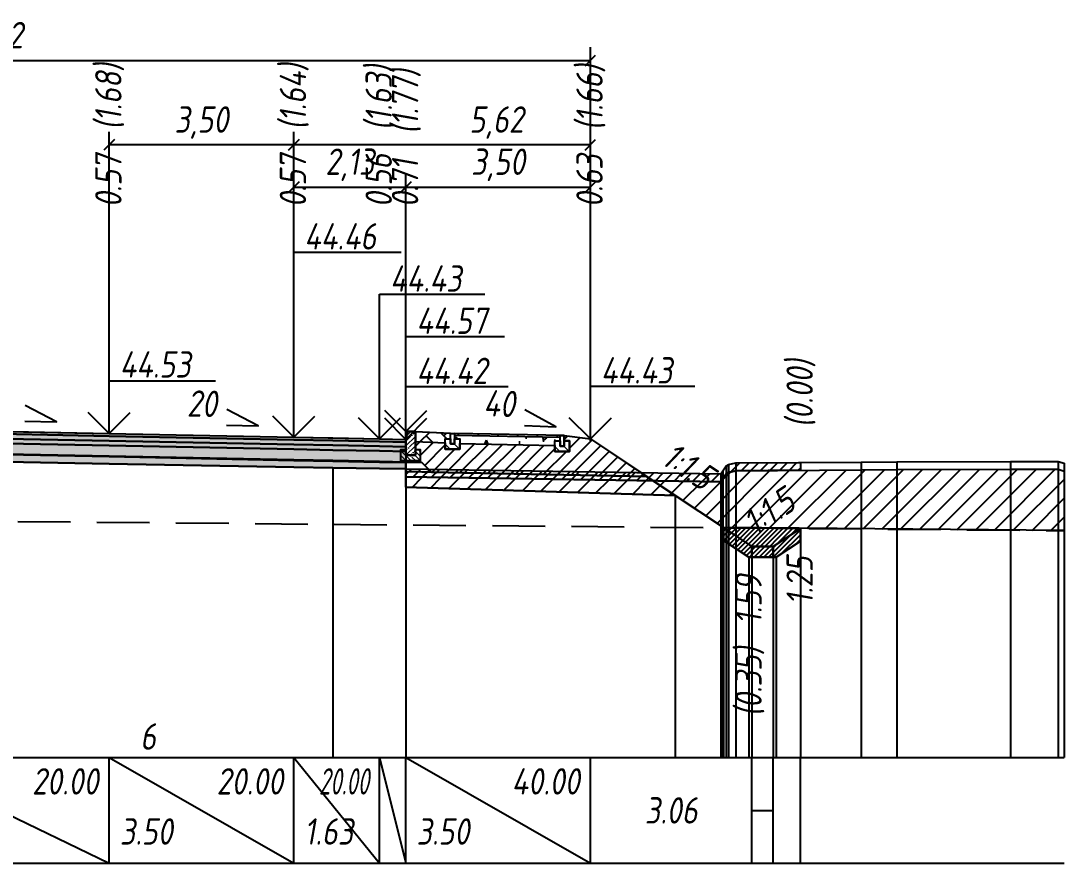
# Model space of a CAD drawing. Extents: x -717 to 1451, y -133302 to 233.
# Drawn here: x 186.2 to 285.1, y -113867 to -113787.2 of the extents above; entities that cross this region are included whole.
import ezdxf
from ezdxf.enums import TextEntityAlignment as Align

# ---------------------------------------------------------------- set-up
doc = ezdxf.new("R2010")
doc.units = 0
doc.linetypes.add('штриховая', pattern=[0.75, 0.5, -0.25])
for name, color, linetype in [('Интерполированный поперечник', 2, 'Continuous'), ('КОД_399', 252, 'Continuous'), ('Код_514', 1, 'Continuous'), ('Контур_0', 7, 'Continuous'), ('Контур_2660', 7, 'Continuous'), ('Контур_2665', 7, 'Continuous'), ('Контур_400', 7, 'Continuous'), ('Контур_508', 7, 'Continuous'), ('Контур_512', 7, 'Continuous'), ('Контур_513', 7, 'Continuous'), ('Красный поперечник', 1, 'Continuous'), ('Объём_2501', 7, 'Continuous'), ('Объём_2650', 7, 'Continuous'), ('Объём_2660', 7, 'Continuous'), ('Объём_2661', 7, 'Continuous'), ('Объём_2663', 7, 'Continuous'), ('Объём_2664', 7, 'Continuous'), ('Объём_2665', 7, 'Continuous'), ('Объём_2666', 7, 'Continuous'), ('Откосы', 7, 'Continuous'), ('Отметки покрытия', 7, 'Continuous'), ('Рабочие отметки', 7, 'Continuous'), ('Рабочие отметки доп.', 7, 'Continuous'), ('Слои выравнивания', 7, 'Continuous'), ('Таблица', 7, 'Continuous'), ('Уклоны проезжей части', 7, 'Continuous'), ('Черный поперечник', 3, 'Continuous')]:
    doc.layers.add(name, color=color, linetype=linetype)
for name, color, linetype, true_color in [('Контур_2540', 2, 'Continuous', 0xffff00), ('Контур_2562', 3, 'Continuous', 0x00ff00), ('Контур_2570', 7, 'Continuous', 0x80ff00), ('Контур_2583', 3, 'Continuous', 0x00ff00), ('Контур_2584', 3, 'Continuous', 0x00ff00), ('Контур_2725', 7, 'Continuous', 0x323232), ('Контур_2736', 4, 'Continuous', 0x00ffff), ('Контур_2737', 4, 'Continuous', 0x00ffff), ('Контур_2738', 4, 'Continuous', 0x00ffff), ('Контур_2739', 4, 'Continuous', 0x00ffff), ('Контур_2741', 4, 'Continuous', 0x00ffff), ('Контур_2742', 4, 'Continuous', 0x00ffff), ('Контур_2743', 4, 'Continuous', 0x00ffff), ('Контур_2744', 7, 'Continuous', 0xa4ffff), ('Контур_2745', 7, 'Continuous', 0xa4ffff), ('Контур_2747', 4, 'Continuous', 0x00ffff), ('Контур_2748', 4, 'Continuous', 0x00ffff), ('Контур_2749', 4, 'Continuous', 0x00ffff), ('Контур_2750', 4, 'Continuous', 0x00ffff), ('Контур_2751', 4, 'Continuous', 0x00ffff), ('Контур_2752', 4, 'Continuous', 0x00ffff), ('Контур_2760', 7, 'Continuous', 0x323232), ('Контур_2761', 7, 'Continuous', 0x323232), ('Контур_2762', 7, 'Continuous', 0x323232), ('Контур_2763', 7, 'Continuous', 0x323232), ('Контур_2764', 7, 'Continuous', 0x323232), ('Контур_2765', 7, 'Continuous', 0x323232), ('Контур_402', 7, 'Continuous', 0xff6464), ('Контур_703', 4, 'Continuous', 0x00ffff), ('Контур_705', 4, 'Continuous', 0x00ffff), ('Контур_707', 4, 'Continuous', 0x00ffff), ('Контур_720', 131, 'Continuous', 0xaaffff), ('Объём_2520', 7, 'Continuous', 0x80ffff), ('Объём_2540', 2, 'Continuous', 0xffff00), ('Объём_2562', 3, 'Continuous', 0x00ff00), ('Объём_2563', 7, 'Continuous', 0xff8000), ('Объём_2570', 7, 'Continuous', 0x80ff00), ('Объём_2583', 3, 'Continuous', 0x00ff00), ('Объём_2584', 3, 'Continuous', 0x00ff00), ('Объём_2593', 3, 'Continuous', 0x00ff00), ('Объём_2597', 3, 'Continuous', 0x00ff00), ('Объём_2600', 7, 'Continuous', 0x808000), ('Объём_2620', 2, 'Continuous', 0xffff00), ('Объём_2746', 2, 'Continuous', 0xffff00)]:
    doc.layers.add(name, color=color, linetype=linetype, true_color=true_color)
doc.styles.get("Standard").update_dxf_attribs({"font": 'txt', "height": 2.5})
doc.styles.add('М', font='romand.shx', dxfattribs={"width": 0.8, "oblique": 10, "height": 2.5})
doc.dimstyles.new('ISO-25', dxfattribs={"dimtxt": 2.5, "dimasz": 2.5, "dimexe": 1.25, "dimexo": 0.625, "dimtad": 1, "dimtxsty": 'Standard', "dimcen": 2.5, "dimadec": 0, "dimazin": 0, "dimtfac": 1, "dimtmove": 0, "dimatfit": 3, "dimfxl": 1, "dimarcsym": 0})

# ---------------------------------------------------------------- blocks, each defined once
blk = doc.blocks.new('_Oblique')
at = {"color": 0, "linetype": 'ByBlock', "lineweight": -2}
blk.add_line((-0.5, -0.5), (0.5, 0.5), dxfattribs=at)
blk = doc.blocks.new('*D3655')
at = {"color": 0, "lineweight": -2, "transparency": 16777216}
for p, q in [((222.668, -113826.273), (222.668, -113801.67)), ((240.157, -113826.222), (240.157, -113801.67)), ((222.668, -113802.92), (240.157, -113802.92))]:
    blk.add_line(p, q, dxfattribs=at)
at = {"layer": 'Defpoints', "color": 0, "transparency": 16777216}
for p in [(240.157, -113802.92), (222.668, -113826.898), (240.157, -113826.847)]:
    blk.add_point(p, dxfattribs=at)
at = {"color": 0, "lineweight": -2, "transparency": 16777216, "rotation": 180}
blk.add_blockref('_Oblique', (222.668, -113802.92), dxfattribs=at)
at = {"color": 0, "lineweight": -2, "transparency": 16777216}
blk.add_blockref('_Oblique', (240.157, -113802.92), dxfattribs=at)
at = {"color": 0, "transparency": 16777216, "insert": (231.413, -113800.807), "char_height": 2.5, "width": 9.58333, "attachment_point": 5, "style": 'М'}
blk.add_mtext('3,50', dxfattribs=at)
blk = doc.blocks.new('*D3657')
at = {"color": 0, "lineweight": -2, "transparency": 16777216}
for p, q in [((212.035, -113826.06), (212.035, -113801.67)), ((222.668, -113826.273), (222.668, -113801.67)), ((212.035, -113802.92), (222.668, -113802.92))]:
    blk.add_line(p, q, dxfattribs=at)
at = {"layer": 'Defpoints', "color": 0, "transparency": 16777216}
for p in [(222.668, -113802.92), (212.035, -113826.685), (222.668, -113826.898)]:
    blk.add_point(p, dxfattribs=at)
at = {"color": 0, "lineweight": -2, "transparency": 16777216, "rotation": 180}
blk.add_blockref('_Oblique', (212.035, -113802.92), dxfattribs=at)
at = {"color": 0, "lineweight": -2, "transparency": 16777216}
blk.add_blockref('_Oblique', (222.668, -113802.92), dxfattribs=at)
at = {"color": 0, "transparency": 16777216, "insert": (217.351, -113800.807), "char_height": 2.5, "width": 9.16667, "attachment_point": 5, "style": 'М'}
blk.add_mtext('2,13', dxfattribs=at)
blk = doc.blocks.new('*D3659')
at = {"color": 0, "lineweight": -2, "transparency": 16777216}
for p, q in [((194.535, -113825.71), (194.535, -113797.67)), ((212.035, -113826.06), (212.035, -113797.67)), ((212.035, -113798.92), (194.535, -113798.92))]:
    blk.add_line(p, q, dxfattribs=at)
at = {"layer": 'Defpoints', "color": 0, "transparency": 16777216}
for p in [(194.535, -113798.92), (194.535, -113826.335), (212.035, -113826.685)]:
    blk.add_point(p, dxfattribs=at)
at = {"color": 0, "lineweight": -2, "transparency": 16777216, "rotation": 180}
blk.add_blockref('_Oblique', (194.535, -113798.92), dxfattribs=at)
at = {"color": 0, "lineweight": -2, "transparency": 16777216}
blk.add_blockref('_Oblique', (212.035, -113798.92), dxfattribs=at)
at = {"color": 0, "transparency": 16777216, "insert": (203.285, -113796.807), "char_height": 2.5, "width": 9.58333, "attachment_point": 5, "style": 'М'}
blk.add_mtext('3,50', dxfattribs=at)
blk = doc.blocks.new('*D3660')
at = {"color": 0, "lineweight": -2, "transparency": 16777216}
for p, q in [((212.035, -113826.06), (212.035, -113797.67)), ((240.157, -113826.972), (240.157, -113797.67)), ((240.157, -113798.92), (212.035, -113798.92))]:
    blk.add_line(p, q, dxfattribs=at)
at = {"layer": 'Defpoints', "color": 0, "transparency": 16777216}
for p in [(212.035, -113798.92), (212.035, -113826.685), (240.157, -113827.597)]:
    blk.add_point(p, dxfattribs=at)
at = {"color": 0, "lineweight": -2, "transparency": 16777216, "rotation": 180}
blk.add_blockref('_Oblique', (212.035, -113798.92), dxfattribs=at)
at = {"color": 0, "lineweight": -2, "transparency": 16777216}
blk.add_blockref('_Oblique', (240.157, -113798.92), dxfattribs=at)
at = {"color": 0, "transparency": 16777216, "insert": (231.264, -113796.807), "char_height": 2.5, "width": 10, "attachment_point": 5, "style": 'М'}
blk.add_mtext('5,62', dxfattribs=at)
blk = doc.blocks.new('*D3662')
at = {"color": 0, "lineweight": -2, "transparency": 16777216}
for p, q in [((126.035, -113826.39), (126.035, -113789.67)), ((240.157, -113826.972), (240.157, -113789.67)), ((126.035, -113790.92), (240.157, -113790.92))]:
    blk.add_line(p, q, dxfattribs=at)
at = {"layer": 'Defpoints', "color": 0, "transparency": 16777216}
for p in [(240.157, -113790.92), (126.035, -113827.015), (240.157, -113827.597)]:
    blk.add_point(p, dxfattribs=at)
at = {"color": 0, "lineweight": -2, "transparency": 16777216, "rotation": 180}
blk.add_blockref('_Oblique', (126.035, -113790.92), dxfattribs=at)
at = {"color": 0, "lineweight": -2, "transparency": 16777216}
blk.add_blockref('_Oblique', (240.157, -113790.92), dxfattribs=at)
at = {"color": 0, "transparency": 16777216, "insert": (183.096, -113788.807), "char_height": 2.5, "width": 12.5, "attachment_point": 5, "style": 'М'}
blk.add_mtext('22,82', dxfattribs=at)
blk = doc.blocks.new('БР100.30.18')
at = {"linetype": 'Continuous', "lineweight": 13}
h = blk.add_hatch(dxfattribs=at)
h.set_pattern_fill('ANSI35', scale=5)
h.set_pattern_definition([(45, (-1504.996, -4799.2297), (-0.88388348, 0.88388348), []), (45, (-1504.1121, -4799.2297), (-0.88388348, 0.88388348), [1.5625, -0.3125, 0, -0.3125])])
h.paths.add_polyline_path([(0.3, 3.47), (1.8, 3.47), (1.8, -1.03), (0, -1.03), (0, 1.97)])
h = blk.add_hatch(dxfattribs=at)
h.set_pattern_fill('ANSI35', scale=5, angle=90)
h.set_pattern_definition([(135, (-1504.996, -4800.7297), (-0.88388348, -0.88388348), []), (135, (-1504.996, -4799.8458), (-0.88388348, -0.88388348), [1.5625, -0.3125, 0, -0.3125])])
h.paths.add_polyline_path([(-1, -0.03), (0, -0.03), (0, -1.03), (1.8, -1.03), (1.8, -0.03), (2.8, -0.03), (2.8, -2.03), (-1, -2.03)])
at = {"color": 7, "lineweight": 30}
blk.add_lwpolyline([(1.8, -1.03), (0, -1.03), (0, 1.97), (0.3, 3.47), (1.8, 3.47)], close=True, dxfattribs=at)
at = {"linetype": 'Continuous'}
blk.add_lwpolyline([(0, -0.03), (-1, -0.03), (-1, -2.03), (2.8, -2.03), (2.8, -0.03), (1.8, -0.03)], dxfattribs=at)

msp = doc.modelspace()

# ---------------------------------------------------------------- hatches: boundary and pattern name
at = {"linetype": 'Continuous'}
h = msp.add_hatch(dxfattribs=at)
h.set_pattern_fill('AR-HBONE', color=253, scale=0.3)
h.set_pattern_definition([(45, (-72.4038, -119632.1195), (0, 1.69705627), [3.6, -1.2]), (135, (-71.5553, -119631.271), (1e-16, 1.69705627), [3.6, -1.2])])
h.paths.add_polyline_path([(227.289, -113826.27), (227.289, -113827.27), (227.289, -113827.27)])
h.paths.add_polyline_path([(223.569, -113826.121), (226.889, -113826.27), (226.889, -113826.77), (226.389, -113826.77), (226.389, -113827.149), (223.568, -113827.022)])
at = {"linetype": 'Continuous', "lineweight": 13}
h = msp.add_hatch(dxfattribs=at)
h.set_pattern_fill('ANSI35', scale=5, angle=90)
h.set_pattern_definition([(135, (-1640.7946, -48098.642), (-0.883883476, -0.883883476), []), (135, (-1640.7946, -48097.7581), (-0.883883476, -0.883883476), [1.5625, -0.3125, 0, -0.3125])])
h.paths.add_polyline_path([(226.389, -113826.77), (226.889, -113826.77), (226.889, -113827.27), (227.289, -113827.27), (227.289, -113826.77), (227.789, -113826.77), (227.789, -113827.77), (226.389, -113827.77)])
at = {"linetype": 'Continuous'}
h = msp.add_hatch(dxfattribs=at)
h.set_pattern_fill('ANSI31', color=256, scale=15, angle=45, style=0)
h.set_pattern_definition([(90, (-1684.84, -118779.901), (-1.875, 3e-16), [])])
h.paths.add_polyline_path([(237.285, -113826.476), (227.289, -113826.27), (227.289, -113826.47), (237.285, -113826.668)])
at = {"linetype": 'Continuous', "lineweight": 13}
h = msp.add_hatch(dxfattribs=at)
h.set_pattern_fill('ANSI35', scale=5, angle=90)
h.set_pattern_definition([(135, (-1630.399, -48098.848), (-0.883883476, -0.883883476), []), (135, (-1630.399, -48097.9642), (-0.883883476, -0.883883476), [1.5625, -0.3125, 0, -0.3125])])
h.paths.add_polyline_path([(236.785, -113826.976), (237.284, -113826.976), (237.285, -113827.476), (237.685, -113827.476), (237.685, -113826.976), (238.185, -113826.976), (238.185, -113827.976), (236.785, -113827.976)])
at = {"layer": 'КОД_399'}
h = msp.add_hatch(dxfattribs=at)
h.set_pattern_fill('AR-CONC', scale=0.7, angle=45, style=0)
h.set_pattern_definition([(95, (-1684.922, -118779.9902), (3.860864, 3.2396496), [0.525, -5.775]), (40, (-1684.922, -118779.99), (-4.409945, 3.036377), [0.42, -4.62]), (145.45144, (-1684.6002, -118779.7202), (-0.549081, 6.2760265), [0.4461813, -4.907995]), (91.1842, (-1685.912, -118779), (6.101854, 4.4632964), [0.7875, -8.6625]), (141.63564, (-1685.4034, -118778.628), (-0.1953, 9.447982), [0.669272, -7.361996]), (36.18416, (-1685.912, -118779), (-0.1953, 9.447982), [0.63, -6.93]), (66, (-1685.1695, -118778.7528), (4.947401, 0.9616773), [0.525, -5.775]), (11, (-1685.1695, -118778.753), (-2.38496, 4.793659), [0.42, -4.62]), (116.45144, (-1684.757, -118778.6726), (2.562441, 5.7553363), [0.4461813, -4.907995]), (82.5, (-1684.922, -118779.9902), (-1.5875523, 1.7079287), [0, -4.564, 0, -4.69, 0, -4.6375]), (52.5, (-1684.922, -118779.9902), (-0.6501106, 3.2543661), [0, -2.674, 0, -4.459, 0, -1.7675]), (12.5, (-1686.0258, -118781.094), (2.7539272, 2.5306453), [0, -1.75, 0, -5.46, 0, -7.245]), (2.5, (-1686.5208, -118781.589), (2.3911299, 3.3821186), [0, -2.275, 0, -3.626, 0, -5.145])])
h.paths.add_polyline_path([(236.785, -113826.976), (237.285, -113826.976), (237.285, -113826.668), (227.289, -113826.47), (227.289, -113826.77), (227.789, -113826.77), (227.789, -113827.23), (236.785, -113827.408)])
at = {"layer": 'Объём_2563'}
h = msp.add_hatch(dxfattribs=at)
h.set_pattern_fill('ANSI31', color=256, scale=0.3)
h.paths.add_polyline_path([(126.035, -113826.953), (130.535, -113826.773), (130.535, -113827.475), (133.035, -113827.475), (133.035, -113828.823), (131.535, -113828.853), (130.616, -113829.771), (121.535, -113829.953)])
h.paths.add_polyline_path([(225.086, -113829.934), (224.168, -113829.015), (222.668, -113828.985), (222.668, -113828.835), (224.066, -113828.837), (224.067, -113827.837), (223.567, -113827.836), (223.568, -113827.022), (226.389, -113827.149), (226.389, -113827.77), (227.789, -113827.77), (227.789, -113827.23), (236.785, -113827.409), (236.785, -113827.976), (238.185, -113827.976), (238.185, -113826.976), (237.685, -113826.976), (237.685, -113826.476), (240.157, -113826.785), (245.492, -113830.342)])
at = {"layer": 'Объём_2570'}
h = msp.add_hatch(dxfattribs=at)
h.set_pattern_fill('ANSI31', color=256, scale=0.2)
h.paths.add_polyline_path([(133.352, -113830.394), (132.852, -113829.644), (132.046, -113829.732), (126.326, -113830.48), (125.627, -113830.875), (123.866, -113831.538), (123.501, -113831.962), (118.364, -113834.794), (114.275, -113834.627), (113.925, -113834.632), (109.452, -113832.566), (108.98, -113832.178), (107.849, -113832.178), (105, -113832.383), (105, -113831.633), (107.849, -113831.428), (108.98, -113831.428), (109.452, -113831.816), (113.925, -113833.882), (114.275, -113833.877), (118.364, -113834.044), (123.501, -113831.212), (123.866, -113830.788), (125.627, -113830.125), (126.326, -113829.73), (132.046, -113828.982), (132.852, -113828.894), (133.352, -113829.644)])
h.paths.add_polyline_path([(222.668, -113829.642), (252.531, -113830.101), (253.031, -113829.351), (253.271, -113829.211), (253.937, -113829.053), (260.08, -113829.016), (260.08, -113829.766), (253.937, -113829.803), (253.271, -113829.961), (253.031, -113830.101), (252.531, -113830.851), (222.668, -113830.392)])
at = {"layer": 'Объём_2600'}
h = msp.add_hatch(dxfattribs=at)
h.set_pattern_fill('ANSI31', color=6, scale=0.4)
h.paths.add_polyline_path([(107.593, -113832.196), (107.849, -113832.178), (108.98, -113832.178), (109.452, -113832.566), (109.595, -113832.632)])
h.paths.add_polyline_path([(126.326, -113830.48), (132.046, -113829.732), (132.852, -113829.644), (133.352, -113830.394), (133.352, -113831.121), (124.249, -113831.394), (125.627, -113830.875)])
h.paths.add_polyline_path([(285.08, -113835.486), (252.784, -113835.203), (248.189, -113832.14), (222.668, -113831.374), (222.668, -113830.392), (252.531, -113830.851), (253.031, -113830.101), (253.271, -113829.961), (253.937, -113829.803), (265.833, -113829.732), (269.217, -113829.702), (279.995, -113829.669), (284.504, -113829.672), (285.08, -113829.849)])
at = {"layer": 'Объём_2620'}
h = msp.add_hatch(dxfattribs=at)
h.set_pattern_fill('ANSI31', color=2, scale=0.1)
h.paths.add_polyline_path([(109.472, -113832.605), (109.595, -113832.632), (113.925, -113834.632), (114.275, -113834.627), (114.509, -113834.636), (113.007, -113835.638), (111.007, -113835.638), (106.015, -113832.31), (107.593, -113832.196)])
h.paths.add_polyline_path([(260.08, -113835.267), (260.08, -113836.469), (257.783, -113838), (255.177, -113838), (252.784, -113836.405), (252.784, -113835.203)])
at = {"layer": 'Слои выравнивания'}
for color, points in [(2, [(173.785, -113825.858), (179.854, -113825.979), (194.535, -113826.273), (212.035, -113826.623), (215.735, -113826.697), (220.168, -113826.785), (222.668, -113826.835), (222.668, -113827.085), (220.168, -113827.035), (215.735, -113826.947), (212.035, -113826.873), (194.535, -113826.523), (179.854, -113826.229), (173.785, -113826.108)]), (3, [(173.785, -113826.108), (179.854, -113826.229), (194.535, -113826.523), (212.035, -113826.873), (215.735, -113826.947), (220.168, -113827.035), (222.668, -113827.085), (222.668, -113827.535), (220.168, -113827.485), (215.735, -113827.397), (212.035, -113827.323), (194.535, -113826.973), (179.854, -113826.679), (173.785, -113826.558)]), (4, [(173.785, -113826.558), (179.854, -113826.679), (194.535, -113826.973), (212.035, -113827.323), (215.735, -113827.397), (220.168, -113827.485), (222.668, -113827.535), (222.668, -113827.985), (220.168, -113827.935), (215.735, -113827.847), (212.035, -113827.773), (194.535, -113827.423), (179.854, -113827.129), (173.785, -113827.008)]), (5, [(173.785, -113827.008), (179.854, -113827.129), (194.535, -113827.423), (212.035, -113827.773), (215.735, -113827.847), (220.168, -113827.935), (222.668, -113827.985), (222.668, -113828.985), (220.168, -113828.935), (215.735, -113828.847), (212.035, -113828.773), (194.535, -113828.423), (179.854, -113828.129), (173.785, -113828.008)]), (7, [(173.785, -113828.008), (179.854, -113828.129), (194.535, -113828.423), (212.035, -113828.773), (215.735, -113828.847), (220.168, -113828.935), (222.668, -113828.985), (222.668, -113829.035), (220.168, -113828.985), (215.735, -113828.897), (212.035, -113828.823), (194.535, -113828.473), (179.854, -113828.179), (173.785, -113828.058)]), (6, [(173.785, -113828.058), (179.854, -113828.179), (194.535, -113828.473), (212.035, -113828.823), (215.735, -113828.897), (220.168, -113828.985), (222.668, -113829.035), (222.668, -113829.642), (220.168, -113829.603), (215.735, -113829.535), (212.035, -113829.466), (194.535, -113829.139), (179.854, -113828.865), (173.785, -113828.975)])]:
    msp.add_hatch(color=color, dxfattribs=at).paths.add_polyline_path(points)

# ---------------------------------------------------------------- linework, layer by layer
for points in [[(226.889, -113826.27), (223.569, -113826.121), (223.568, -113827.022), (226.389, -113827.149), (226.389, -113826.77), (226.889, -113826.77), (226.889, -113826.27)], [(227.289, -113826.77), (227.789, -113826.77), (227.789, -113827.77), (226.389, -113827.77), (226.389, -113826.77), (226.889, -113826.77), (226.889, -113827.27), (227.289, -113827.27), (227.289, -113826.77)], [(226.889, -113826.27), (227.289, -113826.27), (227.289, -113827.27), (226.889, -113827.27), (226.889, -113826.27)], [(237.685, -113826.476), (227.289, -113826.27)], [(237.285, -113826.668), (227.289, -113826.47)], [(237.685, -113826.976), (238.185, -113826.976), (238.185, -113827.976), (236.785, -113827.976), (236.785, -113826.976), (237.285, -113826.976), (237.285, -113827.476), (237.685, -113827.476), (237.685, -113826.976)], [(237.285, -113826.476), (237.685, -113826.476), (237.685, -113827.476), (237.285, -113827.476), (237.285, -113826.476)], [(227.789, -113827.23), (236.785, -113827.409)]]:
    msp.add_lwpolyline(points)
at = {"layer": 'Интерполированный поперечник', "linetype": 'штриховая', "ltscale": 10, "flags": 128}
msp.add_lwpolyline([(118.37, -113834.023), (285.08, -113835.486)], dxfattribs=at)
at = {"layer": 'Код_514'}
for p, q in [((173.785, -113857), (194.535, -113867)), ((194.535, -113867), (194.535, -113857)), ((194.535, -113857), (212.035, -113867)), ((212.035, -113867), (212.035, -113857)), ((212.035, -113857), (220.168, -113867)), ((220.168, -113867), (220.168, -113857)), ((220.168, -113857), (222.668, -113867)), ((222.668, -113867), (222.668, -113857)), ((222.668, -113867), (222.668, -113857)), ((222.668, -113857), (240.157, -113867)), ((240.157, -113867), (240.157, -113857)), ((255.48, -113867), (255.48, -113857)), ((257.48, -113867), (257.48, -113857)), ((260.08, -113867), (260.08, -113857)), ((255.48, -113862), (257.48, -113862))]:
    msp.add_line(p, q, dxfattribs=at)
at = {"layer": 'Контур_0', "flags": 128}
for points in [[(240.157, -113826.785), (252.784, -113835.203), (252.784, -113835.203), (252.784, -113835.203), (252.784, -113835.203), (252.784, -113835.203), (252.784, -113835.203), (252.784, -113835.203), (252.784, -113835.203), (252.784, -113835.203), (252.784, -113835.203), (252.784, -113835.203), (252.784, -113835.203), (252.784, -113835.203), (252.784, -113835.203), (255.48, -113837)], [(240.157, -113826.785), (252.784, -113835.203), (252.784, -113835.203), (252.784, -113835.203), (252.784, -113835.203), (252.784, -113835.203), (252.784, -113835.203), (252.784, -113835.203), (252.784, -113835.203), (252.784, -113835.203), (252.784, -113835.203), (252.784, -113835.203), (252.784, -113835.203), (252.784, -113835.203), (252.784, -113835.203), (255.48, -113837), (257.48, -113837), (260.08, -113835.267), (260.08, -113835.267), (260.08, -113835.267), (260.08, -113835.267), (260.08, -113835.267), (260.08, -113835.267), (260.08, -113835.267), (260.08, -113835.267), (260.08, -113835.267), (260.08, -113835.267), (260.08, -113835.267), (260.08, -113835.267), (260.08, -113835.267)]]:
    msp.add_lwpolyline(points, dxfattribs=at)
at = {"layer": 'Контур_0', "color": 250, "flags": 128}
for points in [[(222.668, -113829.885), (222.668, -113828.985), (224.168, -113829.015), (225.086, -113829.934), (222.668, -113829.885), (222.668, -113829.885)], [(222.668, -113828.985), (224.168, -113829.015), (225.086, -113829.934), (245.492, -113830.342)]]:
    msp.add_lwpolyline(points, dxfattribs=at)
at = {"layer": 'Контур_2540', "flags": 128}
msp.add_lwpolyline([(222.668, -113829.885), (245.492, -113830.342), (248.189, -113832.14), (222.668, -113831.374), (222.668, -113829.885), (222.668, -113829.885)], dxfattribs=at)
at = {"layer": 'Контур_2562', "flags": 128}
msp.add_lwpolyline([(240.157, -113826.785), (240.157, -113826.785), (240.157, -113826.785), (240.157, -113826.785), (240.157, -113826.785)], dxfattribs=at)
at = {"layer": 'Контур_2570', "flags": 128}
msp.add_lwpolyline([(222.668, -113830.392), (252.531, -113830.851), (252.727, -113830.558), (253.031, -113830.101), (253.271, -113829.961), (253.937, -113829.803), (265.833, -113829.732), (269.217, -113829.702), (279.995, -113829.669), (284.504, -113829.672), (285.08, -113829.849)], dxfattribs=at)
at = {"layer": 'Контур_2583', "flags": 128}
for points in [[(255.48, -113837), (252.784, -113835.203), (252.784, -113836.405), (255.177, -113838), (255.48, -113838), (255.48, -113837)], [(260.08, -113836.469), (260.08, -113835.267), (257.48, -113837), (257.48, -113838), (257.783, -113838), (260.08, -113836.469)]]:
    msp.add_lwpolyline(points, dxfattribs=at)
at = {"layer": 'Контур_2584', "flags": 128}
msp.add_lwpolyline([(255.48, -113837), (255.48, -113838), (257.48, -113838), (257.48, -113837), (255.48, -113837)], dxfattribs=at)
at = {"layer": 'Контур_2660', "flags": 128}
msp.add_lwpolyline([(222.668, -113831.374), (248.189, -113832.14)], dxfattribs=at)
at = {"layer": 'Контур_2665', "flags": 128}
msp.add_lwpolyline([(240.157, -113826.785), (240.157, -113826.785)], dxfattribs=at)
at = {"layer": 'Контур_2725', "flags": 128}
msp.add_lwpolyline([(133.352, -113829.644), (135.535, -113829.608), (153.035, -113829.323), (168.537, -113829.07), (173.785, -113828.975), (179.854, -113828.865), (194.535, -113829.139), (212.035, -113829.466), (215.735, -113829.535), (220.168, -113829.603), (222.668, -113829.642)], dxfattribs=at)
at = {"layer": 'Контур_2736', "flags": 128}
for points in [[(240.157, -113826.785), (252.784, -113835.203)], [(252.784, -113835.203), (255.48, -113837)]]:
    msp.add_lwpolyline(points, dxfattribs=at)
at = {"layer": 'Контур_2737', "flags": 128}
msp.add_lwpolyline([(252.784, -113835.203), (252.784, -113835.203)], dxfattribs=at)
at = {"layer": 'Контур_2738', "flags": 128}
msp.add_lwpolyline([(252.784, -113835.203), (252.784, -113835.203)], dxfattribs=at)
at = {"layer": 'Контур_2739', "flags": 128}
msp.add_lwpolyline([(252.784, -113835.203), (252.784, -113835.203)], dxfattribs=at)
at = {"layer": 'Контур_2741', "flags": 128}
msp.add_lwpolyline([(260.08, -113835.267), (260.08, -113835.267)], dxfattribs=at)
at = {"layer": 'Контур_2742', "flags": 128}
msp.add_lwpolyline([(260.08, -113835.267), (260.08, -113835.267)], dxfattribs=at)
at = {"layer": 'Контур_2743', "flags": 128}
msp.add_lwpolyline([(260.08, -113835.267), (260.08, -113835.267)], dxfattribs=at)
at = {"layer": 'Контур_2744', "flags": 128}
msp.add_lwpolyline([(260.08, -113835.267), (260.08, -113835.267)], dxfattribs=at)
msp.add_lwpolyline([(260.08, -113835.267), (260.08, -113835.267)], dxfattribs=at)
msp.add_lwpolyline([(260.08, -113835.267), (260.08, -113835.267)], dxfattribs=at)
msp.add_lwpolyline([(260.08, -113835.267), (260.08, -113835.267)], dxfattribs=at)
msp.add_lwpolyline([(260.08, -113835.267), (260.08, -113835.267)], dxfattribs=at)
msp.add_lwpolyline([(260.08, -113835.267), (260.08, -113835.267)], dxfattribs=at)
at = {"layer": 'Контур_2745', "flags": 128}
msp.add_lwpolyline([(252.784, -113835.203), (252.784, -113835.203)], dxfattribs=at)
msp.add_lwpolyline([(252.784, -113835.203), (252.784, -113835.203)], dxfattribs=at)
msp.add_lwpolyline([(252.784, -113835.203), (252.784, -113835.203)], dxfattribs=at)
msp.add_lwpolyline([(252.784, -113835.203), (252.784, -113835.203)], dxfattribs=at)
msp.add_lwpolyline([(252.784, -113835.203), (252.784, -113835.203)], dxfattribs=at)
msp.add_lwpolyline([(252.784, -113835.203), (252.784, -113835.203)], dxfattribs=at)
at = {"layer": 'Контур_2747', "flags": 128}
msp.add_lwpolyline([(252.784, -113835.203), (252.784, -113835.203)], dxfattribs=at)
at = {"layer": 'Контур_2748', "flags": 128}
msp.add_lwpolyline([(252.784, -113835.203), (252.784, -113835.203)], dxfattribs=at)
at = {"layer": 'Контур_2749', "flags": 128}
msp.add_lwpolyline([(252.784, -113835.203), (252.784, -113835.203)], dxfattribs=at)
at = {"layer": 'Контур_2750', "flags": 128}
msp.add_lwpolyline([(260.08, -113835.267), (260.08, -113835.267)], dxfattribs=at)
at = {"layer": 'Контур_2751', "flags": 128}
msp.add_lwpolyline([(260.08, -113835.267), (260.08, -113835.267)], dxfattribs=at)
at = {"layer": 'Контур_2752', "flags": 128}
msp.add_lwpolyline([(260.08, -113835.267), (260.08, -113835.267)], dxfattribs=at)
at = {"layer": 'Контур_2760', "flags": 128}
msp.add_lwpolyline([(133.352, -113826.666), (135.535, -113826.623), (153.035, -113826.273), (168.537, -113825.962), (173.785, -113825.858), (179.854, -113825.979), (194.535, -113826.273), (212.035, -113826.623), (215.735, -113826.697), (220.168, -113826.785), (222.668, -113826.835)], dxfattribs=at)
at = {"layer": 'Контур_2761', "flags": 128}
msp.add_lwpolyline([(133.352, -113826.916), (135.535, -113826.873), (153.035, -113826.523), (168.537, -113826.212), (173.785, -113826.108), (179.854, -113826.229), (194.535, -113826.523), (212.035, -113826.873), (215.735, -113826.947), (220.168, -113827.035), (222.668, -113827.085)], dxfattribs=at)
at = {"layer": 'Контур_2762', "flags": 128}
msp.add_lwpolyline([(133.352, -113827.366), (135.535, -113827.323), (153.035, -113826.973), (168.537, -113826.662), (173.785, -113826.558), (179.854, -113826.679), (194.535, -113826.973), (212.035, -113827.323), (215.735, -113827.397), (220.168, -113827.485), (222.668, -113827.535)], dxfattribs=at)
at = {"layer": 'Контур_2763', "flags": 128}
msp.add_lwpolyline([(133.352, -113827.816), (135.535, -113827.773), (153.035, -113827.423), (168.537, -113827.112), (173.785, -113827.008), (179.854, -113827.129), (194.535, -113827.423), (212.035, -113827.773), (215.735, -113827.847), (220.168, -113827.935), (222.668, -113827.985)], dxfattribs=at)
at = {"layer": 'Контур_2764', "flags": 128}
msp.add_lwpolyline([(133.352, -113828.816), (135.535, -113828.773), (153.035, -113828.423), (168.537, -113828.112), (173.785, -113828.008), (179.854, -113828.129), (194.535, -113828.423), (212.035, -113828.773), (215.735, -113828.847), (220.168, -113828.935), (222.668, -113828.985)], dxfattribs=at)
at = {"layer": 'Контур_2765', "flags": 128}
msp.add_lwpolyline([(133.352, -113828.866), (135.535, -113828.823), (153.035, -113828.473), (168.537, -113828.162), (173.785, -113828.058), (179.854, -113828.179), (194.535, -113828.473), (212.035, -113828.823), (215.735, -113828.897), (220.168, -113828.985), (222.668, -113829.035)], dxfattribs=at)
at = {"layer": 'Контур_400', "flags": 128}
msp.add_lwpolyline([(173.785, -113825.858), (194.535, -113826.273), (212.035, -113826.623), (212.035, -113826.623), (212.035, -113826.623), (212.035, -113826.623), (220.168, -113826.785), (220.168, -113826.785), (222.668, -113826.835)], dxfattribs=at)
at = {"layer": 'Контур_402', "flags": 128}
msp.add_lwpolyline([(119.143, -113831.547), (133.352, -113831.121), (133.352, -113829.644), (168.537, -113829.07), (173.785, -113828.975), (179.854, -113828.865), (215.735, -113829.535), (222.668, -113829.642), (222.668, -113831.374), (248.189, -113832.14)], dxfattribs=at)
at = {"layer": 'Контур_508', "flags": 128}
msp.add_lwpolyline([(105, -113831.633), (111.007, -113835.638), (113.007, -113835.638), (119.143, -113831.547), (133.352, -113831.121), (133.352, -113829.644), (168.537, -113829.07), (173.785, -113828.975), (179.854, -113828.865), (215.735, -113829.535), (222.668, -113829.642), (222.668, -113831.374), (248.189, -113832.14), (252.784, -113835.203), (252.784, -113836.405), (255.177, -113838), (255.48, -113838), (257.48, -113838), (257.783, -113838), (260.08, -113836.469)], dxfattribs=at)
at = {"layer": 'Контур_512', "flags": 128}
msp.add_lwpolyline([(222.668, -113831.374), (248.189, -113832.14), (252.784, -113835.203), (252.784, -113836.405), (255.177, -113838), (255.48, -113838), (257.48, -113838), (257.783, -113838), (260.08, -113836.469)], dxfattribs=at)
at = {"layer": 'Контур_513', "flags": 128}
msp.add_lwpolyline([(105, -113831.633), (111.007, -113835.638), (113.007, -113835.638), (119.143, -113831.547), (133.352, -113831.121), (133.352, -113829.644), (168.537, -113829.07), (173.785, -113828.975), (179.854, -113828.865), (215.735, -113829.535), (222.668, -113829.642), (222.668, -113831.374), (248.189, -113832.14), (252.784, -113835.203), (252.784, -113836.405), (255.177, -113838), (255.48, -113838), (257.48, -113838), (257.783, -113838), (260.08, -113836.469)], dxfattribs=at)
at = {"layer": 'Контур_703', "flags": 128}
msp.add_lwpolyline([(240.157, -113826.785), (252.784, -113835.203)], dxfattribs=at)
at = {"layer": 'Контур_705', "flags": 128}
msp.add_lwpolyline([(252.784, -113835.203), (252.784, -113835.203)], dxfattribs=at)
at = {"layer": 'Контур_707', "flags": 128}
msp.add_lwpolyline([(257.48, -113837), (260.08, -113835.267)], dxfattribs=at)
at = {"layer": 'Контур_720', "flags": 128}
msp.add_lwpolyline([(255.48, -113837), (257.48, -113837)], dxfattribs=at)
at = {"layer": 'Красный поперечник'}
for p, q in [((173.785, -113825.858), (194.535, -113826.273)), ((194.535, -113826.273), (212.035, -113826.623)), ((212.035, -113826.623), (220.168, -113826.785)), ((220.168, -113826.785), (222.668, -113826.835)), ((240.157, -113826.785), (255.48, -113837)), ((222.668, -113831.374), (222.668, -113857)), ((248.189, -113832.14), (248.189, -113857)), ((252.784, -113835.203), (252.784, -113857)), ((257.48, -113837), (260.08, -113835.267)), ((252.784, -113836.405), (252.784, -113857)), ((255.48, -113837), (257.48, -113837)), ((260.08, -113836.469), (260.08, -113857)), ((255.177, -113838), (255.177, -113857)), ((255.48, -113838), (255.48, -113857)), ((257.48, -113838), (257.48, -113857)), ((257.783, -113838), (257.783, -113857))]:
    msp.add_line(p, q, dxfattribs=at)
at = {"layer": 'Объём_2501', "flags": 128}
for points in [[(173.785, -113825.858), (194.535, -113826.273), (212.035, -113826.623), (212.035, -113826.623), (212.035, -113826.623), (212.035, -113826.623), (220.168, -113826.785), (220.168, -113826.785), (222.668, -113826.835)], [(212.035, -113826.623), (220.168, -113826.785), (220.168, -113826.785), (222.668, -113826.835)]]:
    msp.add_lwpolyline(points, dxfattribs=at)
at = {"layer": 'Объём_2520', "color": 250, "flags": 128}
msp.add_lwpolyline([(222.668, -113829.885), (222.668, -113828.985), (224.168, -113829.015), (225.086, -113829.934), (222.668, -113829.885), (222.668, -113829.885)], dxfattribs=at)
msp.add_lwpolyline([(222.668, -113829.885), (222.668, -113828.985), (224.168, -113829.015), (225.086, -113829.934), (222.668, -113829.885), (222.668, -113829.885)], dxfattribs=at)
at = {"layer": 'Объём_2540', "flags": 128}
msp.add_lwpolyline([(222.668, -113829.885), (245.492, -113830.342), (248.189, -113832.14), (222.668, -113831.374), (222.668, -113829.885), (222.668, -113829.885)], dxfattribs=at)
msp.add_lwpolyline([(222.668, -113829.885), (245.492, -113830.342), (248.189, -113832.14), (222.668, -113831.374), (222.668, -113829.885), (222.668, -113829.885)], dxfattribs=at)
at = {"layer": 'Объём_2562', "flags": 128}
msp.add_lwpolyline([(240.157, -113826.785), (240.157, -113826.785), (240.157, -113826.785), (240.157, -113826.785), (240.157, -113826.785)], dxfattribs=at)
msp.add_lwpolyline([(240.157, -113826.785), (240.157, -113826.785), (240.157, -113826.785), (240.157, -113826.785), (240.157, -113826.785)], dxfattribs=at)
at = {"layer": 'Объём_2563', "color": 250, "flags": 128}
msp.add_lwpolyline([(225.086, -113829.934), (224.168, -113829.015), (222.668, -113828.985), (222.668, -113828.835), (224.066, -113828.837), (224.067, -113827.837), (223.567, -113827.836), (223.568, -113827.022), (226.389, -113827.149), (226.389, -113827.77), (227.789, -113827.77), (227.789, -113827.23), (236.785, -113827.409), (236.785, -113827.976), (238.185, -113827.976), (238.185, -113826.976), (237.685, -113826.976), (237.685, -113826.476), (240.157, -113826.785), (245.492, -113830.342), (225.086, -113829.934), (225.086, -113829.934)], dxfattribs=at)
at = {"layer": 'Объём_2570', "flags": 128}
for points in [[(260.08, -113829.766), (253.937, -113829.803), (253.271, -113829.961), (253.031, -113830.101), (252.531, -113830.851), (222.668, -113830.392), (222.668, -113829.642), (252.531, -113830.101), (253.031, -113829.351), (253.271, -113829.211), (253.937, -113829.053), (260.08, -113829.016), (260.08, -113829.766), (260.08, -113829.766)], [(222.668, -113829.642), (222.668, -113829.642), (252.531, -113830.101), (253.031, -113829.351), (253.271, -113829.211), (253.937, -113829.053), (260.08, -113829.016), (260.08, -113829.766), (260.08, -113829.766), (260.08, -113829.766), (253.937, -113829.803), (253.271, -113829.961), (253.031, -113830.101), (252.531, -113830.851), (222.668, -113830.392), (222.668, -113830.392), (222.668, -113829.642)]]:
    msp.add_lwpolyline(points, dxfattribs=at)
at = {"layer": 'Объём_2583', "flags": 128}
for points in [[(255.48, -113837), (252.784, -113835.203), (252.784, -113836.405), (255.177, -113838), (255.48, -113838), (255.48, -113837)], [(255.48, -113837), (252.784, -113835.203), (252.784, -113836.405), (255.177, -113838), (255.48, -113838), (255.48, -113837)], [(260.08, -113836.469), (260.08, -113835.267), (257.48, -113837), (257.48, -113838), (257.783, -113838), (260.08, -113836.469)], [(260.08, -113836.469), (260.08, -113835.267), (257.48, -113837), (257.48, -113838), (257.783, -113838), (260.08, -113836.469)]]:
    msp.add_lwpolyline(points, dxfattribs=at)
at = {"layer": 'Объём_2584', "flags": 128}
msp.add_lwpolyline([(255.48, -113837), (255.48, -113838), (257.48, -113838), (257.48, -113837), (255.48, -113837)], dxfattribs=at)
msp.add_lwpolyline([(255.48, -113837), (255.48, -113838), (257.48, -113838), (257.48, -113837), (255.48, -113837)], dxfattribs=at)
at = {"layer": 'Объём_2593', "flags": 128}
for points in [[(252.784, -113835.203), (255.48, -113837)], [(252.784, -113835.203), (255.48, -113837)], [(257.48, -113837), (260.08, -113835.267)], [(257.48, -113837), (260.08, -113835.267)]]:
    msp.add_lwpolyline(points, dxfattribs=at)
at = {"layer": 'Объём_2597', "flags": 128}
msp.add_lwpolyline([(255.48, -113837), (257.48, -113837)], dxfattribs=at)
msp.add_lwpolyline([(255.48, -113837), (257.48, -113837)], dxfattribs=at)
at = {"layer": 'Объём_2620', "flags": 128}
msp.add_lwpolyline([(260.08, -113835.267), (260.08, -113836.469), (257.783, -113838), (255.177, -113838), (252.784, -113836.405), (252.784, -113835.203), (260.08, -113835.267), (260.08, -113835.267)], dxfattribs=at)
msp.add_lwpolyline([(260.08, -113835.267), (260.08, -113836.469), (257.783, -113838), (255.177, -113838), (252.784, -113836.405), (252.784, -113835.203), (260.08, -113835.267), (260.08, -113835.267)], dxfattribs=at)
at = {"layer": 'Объём_2650', "color": 6, "flags": 128}
msp.add_lwpolyline([(285.08, -113835.486), (285.08, -113835.486), (252.784, -113835.203), (248.189, -113832.14), (222.668, -113831.374), (222.668, -113830.392), (252.531, -113830.851), (253.031, -113830.101), (253.271, -113829.961), (253.937, -113829.803), (265.833, -113829.732), (269.217, -113829.702), (279.995, -113829.669), (284.504, -113829.672), (285.08, -113829.849), (285.08, -113835.486), (285.08, -113835.486)], dxfattribs=at)
at = {"layer": 'Объём_2660', "flags": 128}
msp.add_lwpolyline([(222.668, -113831.374), (248.189, -113832.14)], dxfattribs=at)
msp.add_lwpolyline([(222.668, -113831.374), (248.189, -113832.14)], dxfattribs=at)
at = {"layer": 'Объём_2661', "flags": 128}
msp.add_lwpolyline([(240.157, -113826.785), (252.784, -113835.203)], dxfattribs=at)
msp.add_lwpolyline([(240.157, -113826.785), (252.784, -113835.203)], dxfattribs=at)
at = {"layer": 'Объём_2663', "flags": 128}
for points in [[(252.784, -113835.203), (255.48, -113837)], [(252.784, -113835.203), (255.48, -113837)], [(257.48, -113837), (260.08, -113835.267)], [(257.48, -113837), (260.08, -113835.267)]]:
    msp.add_lwpolyline(points, dxfattribs=at)
at = {"layer": 'Объём_2664', "flags": 128}
msp.add_lwpolyline([(255.48, -113837), (257.48, -113837)], dxfattribs=at)
msp.add_lwpolyline([(255.48, -113837), (257.48, -113837)], dxfattribs=at)
at = {"layer": 'Объём_2665', "flags": 128}
msp.add_lwpolyline([(240.157, -113826.785), (240.157, -113826.785)], dxfattribs=at)
msp.add_lwpolyline([(240.157, -113826.785), (240.157, -113826.785)], dxfattribs=at)
at = {"layer": 'Объём_2666', "flags": 128}
msp.add_lwpolyline([(240.157, -113826.785), (252.784, -113835.203)], dxfattribs=at)
msp.add_lwpolyline([(240.157, -113826.785), (252.784, -113835.203)], dxfattribs=at)
at = {"layer": 'Объём_2746', "flags": 128}
msp.add_lwpolyline([(260.08, -113836.469), (257.783, -113838), (255.177, -113838), (252.784, -113836.405), (252.784, -113835.203), (255.48, -113837), (257.48, -113837), (260.08, -113835.267), (260.08, -113836.469), (260.08, -113836.469)], dxfattribs=at)
msp.add_lwpolyline([(260.08, -113836.469), (257.783, -113838), (255.177, -113838), (252.784, -113836.405), (252.784, -113835.203), (255.48, -113837), (257.48, -113837), (260.08, -113835.267), (260.08, -113836.469), (260.08, -113836.469)], dxfattribs=at)
at = {"layer": 'Откосы', "color": 1, "flags": 128}
for points in [[(186.529, -113825.112), (189.529, -113825.172), (186.559, -113823.613)], [(205.654, -113825.495), (208.654, -113825.555), (205.684, -113823.995)], [(233.901, -113825.534), (236.898, -113825.654), (233.96, -113824.035)]]:
    msp.add_lwpolyline(points, dxfattribs=at)
at = {"layer": 'Отметки покрытия', "color": 1}
for p, q in [((212.035, -113826.623), (212.035, -113809.085)), ((212.035, -113809.085), (222.218, -113809.085)), ((220.168, -113826.785), (220.168, -113813.085)), ((220.168, -113813.085), (230.167, -113813.085)), ((222.668, -113826.085), (222.668, -113817.085)), ((222.668, -113817.085), (232.011, -113817.085)), ((194.535, -113826.273), (194.535, -113821.273)), ((194.535, -113821.273), (204.608, -113821.273)), ((222.668, -113826.835), (222.668, -113821.835)), ((222.668, -113821.835), (232.356, -113821.835)), ((240.157, -113826.785), (240.157, -113821.785)), ((240.157, -113821.785), (250.07, -113821.785)), ((222.668, -113826.085), (220.668, -113824.085)), ((222.668, -113826.085), (224.668, -113824.085)), ((194.535, -113826.273), (192.535, -113824.273)), ((194.535, -113826.273), (196.535, -113824.273)), ((212.035, -113826.623), (210.035, -113824.623)), ((212.035, -113826.623), (214.035, -113824.623)), ((220.168, -113826.785), (218.168, -113824.785)), ((220.168, -113826.785), (222.168, -113824.785)), ((222.668, -113826.835), (220.668, -113824.835)), ((222.668, -113826.835), (224.668, -113824.835)), ((240.157, -113826.785), (238.157, -113824.785)), ((240.157, -113826.785), (242.157, -113824.785))]:
    msp.add_line(p, q, dxfattribs=at)
at = {"layer": 'Слои выравнивания'}
msp.add_line((222.668, -113826.835), (222.668, -113857), dxfattribs=at)
at = {"layer": 'Слои выравнивания', "color": 2, "flags": 128}
msp.add_lwpolyline([(173.785, -113825.858), (179.854, -113825.979), (194.535, -113826.273), (212.035, -113826.623), (215.735, -113826.697), (220.168, -113826.785), (222.668, -113826.835), (222.668, -113827.085), (220.168, -113827.035), (215.735, -113826.947), (212.035, -113826.873), (194.535, -113826.523), (179.854, -113826.229), (173.785, -113826.108)], close=True, dxfattribs=at)
at = {"layer": 'Слои выравнивания', "color": 3, "flags": 128}
msp.add_lwpolyline([(173.785, -113826.108), (179.854, -113826.229), (194.535, -113826.523), (212.035, -113826.873), (215.735, -113826.947), (220.168, -113827.035), (222.668, -113827.085), (222.668, -113827.535), (220.168, -113827.485), (215.735, -113827.397), (212.035, -113827.323), (194.535, -113826.973), (179.854, -113826.679), (173.785, -113826.558)], close=True, dxfattribs=at)
at = {"layer": 'Слои выравнивания', "color": 4, "flags": 128}
msp.add_lwpolyline([(173.785, -113826.558), (179.854, -113826.679), (194.535, -113826.973), (212.035, -113827.323), (215.735, -113827.397), (220.168, -113827.485), (222.668, -113827.535), (222.668, -113827.985), (220.168, -113827.935), (215.735, -113827.847), (212.035, -113827.773), (194.535, -113827.423), (179.854, -113827.129), (173.785, -113827.008)], close=True, dxfattribs=at)
at = {"layer": 'Слои выравнивания', "color": 5, "flags": 128}
msp.add_lwpolyline([(173.785, -113827.008), (179.854, -113827.129), (194.535, -113827.423), (212.035, -113827.773), (215.735, -113827.847), (220.168, -113827.935), (222.668, -113827.985), (222.668, -113828.985), (220.168, -113828.935), (215.735, -113828.847), (212.035, -113828.773), (194.535, -113828.423), (179.854, -113828.129), (173.785, -113828.008)], close=True, dxfattribs=at)
at = {"layer": 'Слои выравнивания', "color": 7, "flags": 128}
msp.add_lwpolyline([(173.785, -113828.008), (179.854, -113828.129), (194.535, -113828.423), (212.035, -113828.773), (215.735, -113828.847), (220.168, -113828.935), (222.668, -113828.985), (222.668, -113829.035), (220.168, -113828.985), (215.735, -113828.897), (212.035, -113828.823), (194.535, -113828.473), (179.854, -113828.179), (173.785, -113828.058)], close=True, dxfattribs=at)
at = {"layer": 'Слои выравнивания', "color": 6, "flags": 128}
msp.add_lwpolyline([(173.785, -113828.058), (179.854, -113828.179), (194.535, -113828.473), (212.035, -113828.823), (215.735, -113828.897), (220.168, -113828.985), (222.668, -113829.035), (222.668, -113829.642), (220.168, -113829.603), (215.735, -113829.535), (212.035, -113829.466), (194.535, -113829.139), (179.854, -113828.865), (173.785, -113828.975)], close=True, dxfattribs=at)
at = {"layer": 'Таблица'}
for p, q in [((80, -113857), (285.08, -113857)), ((80, -113867), (285.08, -113867))]:
    msp.add_line(p, q, dxfattribs=at)
at = {"layer": 'Уклоны проезжей части', "color": 1, "flags": 128}
for points in [[(186.529, -113825.112), (189.529, -113825.172), (186.559, -113823.613)], [(205.654, -113825.495), (208.654, -113825.555), (205.684, -113823.995)], [(233.901, -113825.534), (236.898, -113825.654), (233.96, -113824.035)]]:
    msp.add_lwpolyline(points, dxfattribs=at)
at = {"layer": 'Черный поперечник', "color": 7}
for p, q in [((253.937, -113829.053), (253.937, -113857)), ((265.833, -113828.982), (265.833, -113857)), ((269.217, -113828.952), (269.217, -113857)), ((279.995, -113828.919), (279.995, -113857)), ((284.504, -113828.922), (284.504, -113857)), ((285.08, -113829.099), (285.08, -113857)), ((215.735, -113829.535), (215.735, -113857)), ((252.531, -113830.101), (252.531, -113857)), ((252.727, -113829.808), (252.727, -113857)), ((253.031, -113829.351), (253.031, -113857)), ((253.271, -113829.211), (253.271, -113857))]:
    msp.add_line(p, q, dxfattribs=at)
at = {"layer": 'Черный поперечник', "flags": 128}
msp.add_lwpolyline([(222.668, -113829.642), (252.531, -113830.101), (252.727, -113829.808), (253.031, -113829.351), (253.271, -113829.211), (253.937, -113829.053), (265.833, -113828.982), (269.217, -113828.952), (279.995, -113828.919), (284.504, -113828.922), (285.08, -113829.099)], dxfattribs=at)

# ---------------------------------------------------------------- block references
at = {"lineweight": 18, "xscale": 0.5, "yscale": 0.5, "zscale": 0.5, "rotation": 359.9444632229611}
msp.add_blockref('БР100.30.18', (222.667, -113827.819), dxfattribs=at)

# ---------------------------------------------------------------- texts
at = {"layer": 'Код_514', "style": 'М', "oblique": 10}
for s, width, p in [('20.00', 0.8, (193.535, -113858)), ('20.00', 0.8, (211.035, -113858)), ('20.00', 0.6, (219.168, -113858)), ('40.00', 0.8, (239.157, -113858))]:
    msp.add_text(s, height=2.5, dxfattribs=dict(at, width=width)).set_placement(p, align=Align.TOP_RIGHT)
at = {"layer": 'Код_514', "style": 'М', "oblique": 10, "width": 0.8}
msp.add_text('3.06', height=2.5, dxfattribs=at).set_placement((247.819, -113862), align=Align.MIDDLE_CENTER)
for s, p in [('3.50', (195.535, -113866)), ('1.63', (213.035, -113866)), ('3.50', (223.668, -113866))]:
    msp.add_text(s, height=2.5, dxfattribs=at).set_placement(p, align=Align.BOTTOM_LEFT)
at = {"layer": 'Откосы', "color": 1, "style": 'М', "oblique": 10, "width": 0.8}
for s, rotation, p in [('20', 358.85423, (203.305, -113825.448)), ('40', 357.70938, (231.452, -113825.436)), ('1:1.5', 326.30994, (248.373, -113831.06)), ('1:1.5', 33.69007, (258.225, -113835.301))]:
    msp.add_text(s, height=2.5, rotation=rotation, dxfattribs=at).set_placement(p, align=Align.BOTTOM_CENTER)
at = {"layer": 'Отметки покрытия', "color": 1, "style": 'М', "oblique": 10, "width": 0.8}
for s, p in [('44.46', (213.035, -113809.591)), ('44.43', (221.168, -113813.591)), ('44.57', (223.668, -113817.591)), ('44.53', (195.535, -113821.732)), ('44.42', (223.668, -113822.341)), ('44.43', (241.157, -113822.292))]:
    msp.add_text(s, height=2.5, dxfattribs=at).set_placement(p, align=Align.BOTTOM_LEFT)
at = {"layer": 'Рабочие отметки', "color": 1, "style": 'М', "oblique": 10, "width": 0.8}
for s, p in [('0.57', (194.457, -113804.835)), ('0.57', (211.957, -113804.835)), ('0.56', (220.09, -113804.835)), ('0.71', (222.59, -113804.835)), ('0.63', (240.079, -113804.835))]:
    msp.add_text(s, height=2.5, rotation=90, dxfattribs=at).set_placement(p, align=Align.MIDDLE_LEFT)
for s, p in [('1.25', (260.002, -113837.921)), ('1.59', (255.152, -113839.655))]:
    msp.add_text(s, height=2.5, rotation=90, dxfattribs=at).set_placement(p, align=Align.MIDDLE_RIGHT)
at = {"layer": 'Рабочие отметки доп.', "color": 1, "style": 'М', "oblique": 10, "width": 0.8}
for s, p in [('(1.68)', (194.457, -113797.485)), ('(1.64)', (211.957, -113797.485)), ('(1.63)', (220.09, -113797.535)), ('(1.66)', (240.079, -113797.535)), ('(1.77)', (222.59, -113797.885)), ('(0.00)', (260.002, -113825.698))]:
    msp.add_text(s, height=2.5, rotation=90, dxfattribs=at).set_placement(p, align=Align.MIDDLE_LEFT)
msp.add_text('(0.35)', height=2.5, rotation=90, dxfattribs=at).set_placement((255.152, -113846.505), align=Align.MIDDLE_RIGHT)
at = {"layer": 'Слои выравнивания', "style": 'М', "oblique": 10, "width": 0.8}
msp.add_text('6', height=2.5, dxfattribs=at).set_placement((198.226, -113857), align=Align.BOTTOM_CENTER)
at = {"layer": 'Уклоны проезжей части', "color": 1, "style": 'М', "oblique": 10, "width": 0.8}
for s, rotation, p in [('20', 358.85423, (203.305, -113825.448)), ('40', 357.70938, (231.452, -113825.436)), ('1:1.5', 326.30994, (248.373, -113831.06)), ('1:1.5', 33.69007, (258.225, -113835.301))]:
    msp.add_text(s, height=2.5, rotation=rotation, dxfattribs=at).set_placement(p, align=Align.BOTTOM_CENTER)

# ---------------------------------------------------------------- dimensions: what is measured, and where the dimension line sits
at = {"color": 5}
for base, p1, p2, picture, middle in [((240.157, -113790.92), (126.035, -113827.015), (240.157, -113827.597), '*D3662', (183.096, -113788.807)), ((222.668, -113802.92), (212.035, -113826.685), (222.668, -113826.898), '*D3657', (217.351, -113800.807)), ((240.157, -113802.92), (222.668, -113826.898), (240.157, -113826.847), '*D3655', (231.413, -113800.807))]:
    dim = msp.add_linear_dim(base=base, p1=p1, p2=p2, angle=180, dimstyle='ISO-25', override={"dimasz": 1, "dimlfac": 0.2, "dimzin": 0, "dimtxsty": 'М', "dimblk1": 'Oblique', "dimblk2": 'Oblique', "dimsah": 1}, dxfattribs=at)
    dim.commit()
    dim.dimension.update_dxf_attribs({"geometry": picture, "text_midpoint": middle})
dim = msp.add_linear_dim(base=(194.535, -113798.92), p1=(212.035, -113826.685), p2=(194.535, -113826.335), dimstyle='ISO-25', override={"dimasz": 1, "dimlfac": 0.2, "dimzin": 0, "dimtxsty": 'М', "dimblk1": 'Oblique', "dimblk2": 'Oblique', "dimsah": 1}, dxfattribs=at)
dim.commit()
dim.dimension.update_dxf_attribs({"geometry": '*D3659', "text_midpoint": (203.285, -113796.807)})
dim = msp.add_linear_dim(base=(212.035, -113798.92), p1=(240.157, -113827.597), p2=(212.035, -113826.685), dimstyle='ISO-25', override={"dimasz": 1, "dimlfac": 0.2, "dimzin": 0, "dimtxsty": 'М', "dimblk1": 'Oblique', "dimblk2": 'Oblique', "dimsah": 1}, dxfattribs=at)
dim.commit()
dim.dimension.update_dxf_attribs({"geometry": '*D3660', "text_midpoint": (231.264, -113798.92), "dimtype": 160})

doc.saveas('drawing.dxf')
